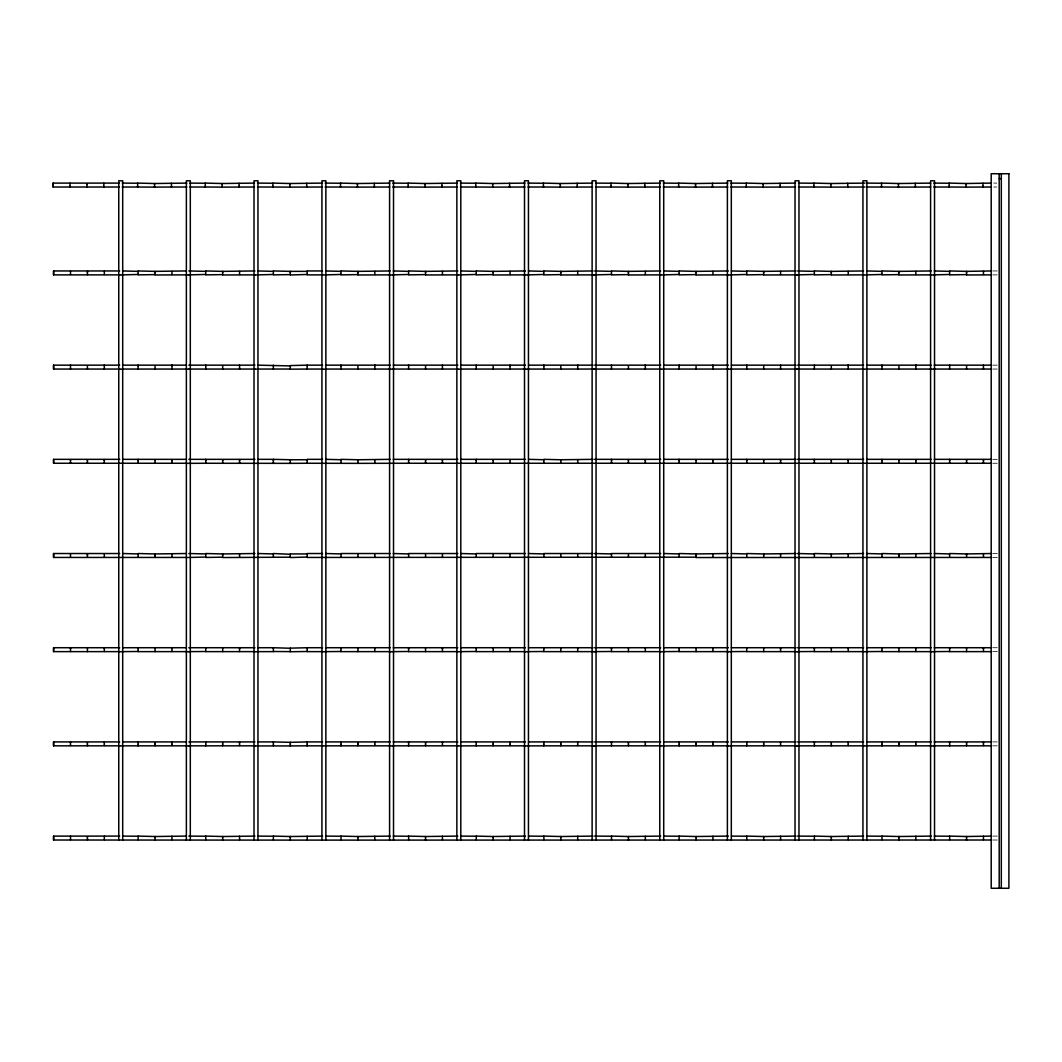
<?xml version="1.0" encoding="UTF-8"?>
<svg xmlns="http://www.w3.org/2000/svg" width="1062" height="1062" viewBox="0 0 1062 1062"><rect width="100%" height="100%" fill="white"/><g stroke="black" fill="none" stroke-linecap="round" stroke-linejoin="round"><path stroke-width="0.75" stroke-dasharray="5 3.75" d="M993.727 183.102L996.806 183.102M993.727 187.018L996.806 187.018M992.678 270.956L997.284 270.956M992.678 274.872L997.284 274.872M992.678 365.155L997.284 365.155M992.678 369.058L997.284 369.058M992.678 459.342L997.284 459.342M992.678 463.258L997.284 463.258M992.678 553.528L997.284 553.528M992.678 557.444L997.284 557.444M992.678 647.727L997.284 647.727M992.678 651.63L997.284 651.63M992.678 741.913L997.284 741.913M992.678 745.829L997.284 745.829M992.678 836.099L997.284 836.099M992.678 840.015L997.284 840.015"/><path stroke-width="1.5" d="M119.196 183.102L53.1 183.102L53.1 185.319L53.113 187.018L119.196 187.018M53.1 184.801L53.1 183.102M119.687 270.956L53.591 270.956L53.578 273.173L53.591 274.872L119.687 274.872M53.578 272.655L53.591 270.956M119.687 553.528L53.591 553.528L53.591 557.444L185.77 557.444M53.578 555.227L53.591 553.528M119.687 459.342L53.591 459.342L53.591 463.258L185.77 463.258M53.578 461.041L53.591 459.342M119.687 365.155L53.591 365.155L53.578 366.855L53.591 369.058L119.687 369.058M119.687 741.913L53.591 741.913L53.578 744.13L53.591 745.829L119.687 745.829M53.578 743.612L53.591 741.913M119.687 647.727L53.591 647.727L53.578 649.426L53.591 651.63L119.687 651.63M119.687 836.099L53.591 836.099L53.591 840.015L290.311 840.108L290.311 839.418M53.578 837.799L53.591 836.232M70.504 460.536C70.49 456.833 70.477 464.957 70.504 462.501M87.429 272.483L87.429 271.368L87.429 274.607M87.429 555.054L87.429 553.939L87.429 557.178M104.315 460.536C104.302 456.753 104.302 465.076 104.315 462.501M185.77 459.342L138.126 459.342L138.126 463.258L138.126 462.501M185.77 270.956L155.052 271.368L155.052 272.934L155.052 274.965L185.77 274.872M185.77 553.528L155.052 553.939L155.065 557.178M171.938 460.536C171.938 456.793 171.925 464.983 171.938 462.501M254.933 459.342L205.749 459.342L205.749 463.258L290.311 463.351L290.311 462.66M254.933 270.956L222.675 271.368L222.675 272.934L222.675 274.965L254.933 274.872M254.933 553.528L222.675 553.939L222.675 557.537L290.311 557.178M239.574 460.536C239.561 456.833 239.547 464.957 239.574 462.501M390.192 270.956L357.934 271.368L357.934 272.934L357.934 274.965L390.192 274.872M457.815 459.342L408.631 459.342L408.631 463.258L991.138 463.258M457.815 270.956L425.557 271.368L425.557 272.934L425.557 274.965L457.815 274.872M442.456 460.536C442.442 456.833 442.429 464.957 442.442 462.501M525.438 459.342L476.254 459.342L476.254 463.258L476.267 462.501M525.438 270.956L493.18 271.368L493.18 272.934L493.18 274.965L525.438 274.872M593.061 270.956L560.816 271.368L560.802 272.934L560.816 274.965L593.061 274.872M660.697 459.342L611.513 459.342L611.513 463.258L611.513 462.501M660.697 270.956L628.438 271.368L628.438 272.934L628.438 274.965L660.697 274.872M645.324 460.536C645.311 456.833 645.311 464.957 645.324 462.501M728.32 459.342L679.136 459.342L679.136 463.258L679.136 462.501M728.32 270.956L696.061 271.368L696.061 272.934L696.061 274.965L728.32 274.872M728.32 553.528L696.061 553.939L696.061 557.537L991.138 557.444M795.942 459.342L746.759 459.342L746.759 463.258L746.772 462.501M795.942 270.956L763.697 271.368L763.684 272.934L763.697 274.965L795.942 274.872M795.942 553.528L763.697 553.939L763.697 557.178M780.583 460.536C780.57 456.833 780.557 464.957 780.583 462.501M863.579 459.342L814.381 459.342L814.381 463.258L814.395 462.501M863.579 270.956L831.32 271.368L831.307 272.934L831.32 274.965L863.579 274.872M863.579 553.528L831.32 553.939L831.32 557.178M848.206 460.536C848.193 456.833 848.18 464.957 848.206 462.501M931.201 459.342L882.018 459.342L882.018 463.258L882.018 462.501M931.201 270.956L898.943 271.368L898.943 272.934L898.943 274.965L931.201 274.872M931.201 553.528L898.943 553.939L898.943 557.178M915.829 460.536C915.829 456.833 915.816 464.957 915.829 462.501M991.138 459.342L949.64 459.342L949.64 463.258L949.64 462.501M991.138 270.956L966.566 271.368L966.566 272.934L966.566 274.965L991.138 274.872M991.138 553.528L966.566 553.939L966.579 557.178M983.465 460.536C983.452 456.833 983.439 464.957 983.465 462.501M70.504 365.899L70.504 365.155L70.504 369.058M70.504 648.47L70.504 647.727L70.504 651.497M70.504 742.67C70.49 740.214 70.49 747.515 70.504 745.073M86.951 184.204C86.938 181.96 86.938 188.678 86.951 186.421M87.429 460.443C87.416 458.16 87.416 464.997 87.429 462.66M87.429 744.82C87.429 748.232 87.416 740.745 87.429 743.015M87.429 837.214C87.416 834.958 87.416 841.675 87.429 839.418M104.315 365.899L104.315 365.155L104.315 369.058M104.315 648.47L104.315 647.727L104.315 651.497M104.315 742.67C104.302 740.214 104.302 747.515 104.315 745.073M185.77 365.155L138.126 365.155L138.113 366.855L138.126 369.058L185.77 369.058M185.77 647.727L138.126 647.727L138.113 649.426L138.126 651.63L185.77 651.63M185.77 741.913L138.126 741.913L138.113 743.612L138.126 745.829L185.77 745.829M155.065 460.443C155.039 458.2 155.039 464.904 155.065 462.66M155.065 744.82C155.052 748.232 155.039 740.745 155.065 743.015M185.77 836.099L155.052 836.511L155.052 840.108L155.065 839.418M171.938 365.899L171.938 365.155L171.938 369.058M171.938 648.47L171.938 647.727L171.938 651.497M171.938 742.67C171.925 740.214 171.925 747.515 171.938 745.073M254.933 365.155L205.749 365.155L205.749 366.855L205.749 369.058L254.933 369.058M254.933 647.727L205.749 647.727L205.749 649.426L205.749 651.63L254.933 651.63M254.933 741.913L205.749 741.913L205.749 743.612L205.749 745.829L254.933 745.829M254.455 183.102L222.197 183.514L222.197 185.08L222.197 187.111L254.455 187.018M222.688 460.443C222.675 458.2 222.675 464.904 222.688 462.66M254.933 836.099L222.675 836.511L222.675 840.108L222.688 839.418M222.688 744.82C222.675 748.232 222.662 740.745 222.688 743.015M239.574 365.899L239.561 365.155L239.561 369.058M239.574 648.47L239.561 647.727L239.561 651.497M239.574 742.67C239.547 740.214 239.547 747.515 239.574 745.073M322.078 183.102L289.82 183.514L289.82 185.08L289.82 187.111L322.078 187.018M290.311 744.82L290.311 745.922L254.017 745.922M322.556 365.155L307.183 365.155L307.183 366.855L307.183 369.058L322.556 369.058M322.556 741.913L307.183 741.913L307.183 743.612L307.183 745.829L322.556 745.829M322.556 647.727L307.183 647.727L307.183 649.426L307.183 651.63L322.556 651.63M390.192 365.155L341.008 365.155L340.995 366.855L341.008 369.058L390.192 369.058M390.192 647.727L341.008 647.727L340.995 649.426L341.008 651.63L390.192 651.63M390.192 741.913L341.008 741.913L340.995 743.612L341.008 745.829L390.192 745.829M389.701 183.102L357.443 183.514L357.443 185.08L357.443 187.111L389.701 187.018M390.192 459.342L357.934 459.753L357.934 463.351L408.631 463.258L408.631 462.501M357.934 744.82C357.934 748.232 357.921 740.745 357.934 743.015M390.192 836.099L357.934 836.511L357.934 840.108L991.138 840.015M374.82 365.899L374.82 365.155L374.82 369.058M374.82 648.47L374.82 647.727L374.82 651.497M374.82 742.67C374.806 740.214 374.806 747.515 374.82 745.073M457.815 365.155L408.631 365.155L408.618 366.855L408.631 369.058L457.815 369.058M457.815 647.727L408.631 647.727L408.618 649.426L408.631 651.63L457.815 651.63M457.815 741.913L408.631 741.913L408.618 743.612L408.631 745.829L457.815 745.829M457.324 183.102L425.079 183.514L425.065 185.08L425.079 187.111L457.324 187.018M425.57 460.443C425.557 458.2 425.543 464.904 425.57 462.66M425.57 743.015C425.543 740.745 425.557 748.232 425.57 744.82M457.815 836.099L425.557 836.511L425.557 840.108L425.57 839.418M442.442 365.899L442.442 365.155L442.442 369.058M442.442 648.47L442.442 647.727L442.442 651.497M442.442 742.67C442.429 740.214 442.429 747.515 442.442 745.073M525.438 365.155L476.254 365.155L476.254 366.855L476.254 369.058L525.438 369.058M525.438 647.727L476.254 647.727L476.254 649.426L476.254 651.63L525.438 651.63M525.438 741.913L476.254 741.913L476.254 743.612L476.254 745.829L525.438 745.829M524.96 183.102L492.702 183.514L492.702 185.08L492.702 187.111L524.96 187.018M493.193 460.443C493.18 458.2 493.18 464.904 493.193 462.66M493.193 744.82C493.18 748.232 493.166 740.745 493.193 743.015M525.438 836.099L493.18 836.511L493.18 840.108L493.193 839.418M510.079 365.899L510.065 365.155L510.065 369.058M510.079 742.67C510.052 740.214 510.052 747.515 510.079 745.073M510.079 648.47L510.065 647.727L510.079 651.497M593.061 365.155L543.877 365.155L543.877 366.855L543.877 369.058L593.061 369.058M593.061 647.727L543.877 647.727L543.877 649.426L543.877 651.63L593.061 651.63M593.061 741.913L543.877 741.913L543.877 743.612L543.877 745.829L593.061 745.829M592.583 183.102L560.324 183.514L560.324 185.08L560.324 187.111L592.583 187.018M593.061 459.342L560.816 459.753L560.816 463.351L560.816 462.66M560.816 744.82C560.802 748.232 560.802 740.745 560.816 743.015M593.061 836.099L560.816 836.511L560.816 840.108L560.816 839.418M577.701 365.899L577.701 365.155L577.701 369.058M577.701 648.47L577.701 647.727L577.701 651.497M577.701 742.67C577.688 740.214 577.688 747.515 577.701 745.073M660.697 365.155L611.513 365.155L611.5 366.855L611.513 369.058L660.697 369.058M660.697 647.727L611.513 647.727L611.5 649.426L611.513 651.63L660.697 651.63M660.697 741.913L611.513 741.913L611.5 743.612L611.513 745.829L660.697 745.829M660.206 183.102L627.961 183.514L627.947 185.08L627.961 187.111L660.206 187.018M628.438 460.443C628.425 458.2 628.425 464.904 628.438 462.66M628.438 743.015C628.425 740.745 628.438 748.232 628.452 744.82M660.697 836.099L628.438 836.511L628.438 840.108L628.438 839.418M645.324 365.899L645.324 365.155L645.324 369.058M645.324 648.47L645.324 647.727L645.324 651.497M645.324 742.67C645.311 740.214 645.311 747.515 645.324 745.073M728.32 365.155L679.136 365.155L679.122 366.855L679.136 369.058L728.32 369.058M728.32 647.727L679.136 647.727L679.122 649.426L679.136 651.63L728.32 651.63M728.32 741.913L679.136 741.913L679.122 743.612L679.136 745.829L728.32 745.829M727.828 183.102L695.583 183.514L695.57 185.08L695.583 187.111L727.828 187.018M696.075 460.443C696.061 458.2 696.061 464.904 696.075 462.66M696.075 744.82C696.061 748.232 696.048 740.745 696.075 743.015M728.32 836.099L696.061 836.511L696.061 840.108L696.075 839.418M795.942 365.155L746.759 365.155L746.759 366.855L746.759 369.058L795.942 369.058M795.942 647.727L746.759 647.727L746.759 649.426L746.759 651.63L795.942 651.63M795.942 741.913L746.759 741.913L746.759 743.612L746.759 745.829L795.942 745.829M795.465 183.102L763.206 183.514L763.206 185.08L763.206 187.111L795.465 187.018M763.697 460.443C763.684 458.2 763.684 464.904 763.697 462.66M763.697 744.82C763.684 748.232 763.684 740.745 763.697 743.015M795.942 836.099L763.697 836.511L763.697 840.108L763.697 839.418M780.583 365.899L780.57 365.155L780.57 369.058M780.583 648.47L780.57 647.727L780.583 651.497M780.583 742.67C780.57 740.214 780.557 747.515 780.583 745.073M863.579 365.155L814.381 365.155L814.381 366.855L814.381 369.058L863.579 369.058M863.579 647.727L814.381 647.727L814.381 649.426L814.381 651.63L863.579 651.63M863.579 741.913L814.381 741.913L814.381 743.612L814.381 745.829L863.579 745.829M864.627 183.102L830.829 183.514L830.829 185.08L830.829 187.111L864.627 187.018M831.32 460.443C831.307 458.2 831.307 464.904 831.32 462.66M831.32 744.82C831.32 748.232 831.307 740.745 831.32 743.015M863.579 836.099L831.32 836.511L831.32 840.108L831.32 839.418M848.206 365.899L848.206 365.155L848.206 369.058M848.206 648.47L848.206 647.727L848.206 651.497M848.206 742.67C848.193 740.214 848.193 747.515 848.206 745.073M931.201 365.155L882.018 365.155L882.004 366.855L882.018 369.058L931.201 369.058M931.201 647.727L882.018 647.727L882.004 649.426L882.018 651.63L931.201 651.63M931.201 741.913L882.018 741.913L882.004 743.612L882.018 745.829L931.201 745.829M930.71 183.102L898.465 183.514L898.452 185.08L898.465 187.111L930.71 187.018M898.956 460.443C898.93 458.2 898.93 464.904 898.956 462.66M898.956 744.82C898.943 748.232 898.93 740.745 898.956 743.015M931.201 836.099L898.943 836.511L898.943 840.108L898.956 839.418M915.829 365.899L915.829 365.155L915.829 369.058M915.829 742.67C915.816 740.214 915.816 747.515 915.829 745.073M915.829 648.47L915.829 647.727L915.829 651.497M991.138 365.155L949.64 365.155L949.64 366.855L949.64 369.058L991.138 369.058M991.138 647.727L949.64 647.727L949.64 649.426L949.64 651.63L991.138 651.63M991.138 741.913L949.64 741.913L949.64 743.612L949.64 745.829L991.138 745.829M990.66 183.102L966.088 183.514L966.075 185.08L966.088 187.111L990.66 187.018M966.579 460.443C966.566 458.2 966.566 464.904 966.579 462.66M966.579 744.82C966.566 748.232 966.553 740.745 966.579 743.015M991.138 836.099L966.566 836.511L966.566 840.108L966.579 839.418M983.465 365.899L983.452 365.155L983.452 369.058M983.465 648.47L983.452 647.727L983.452 651.497M983.465 742.67C983.439 740.214 983.439 747.515 983.465 745.073M70.012 186.262L70.012 187.018L70.012 183.235M70.504 271.354L70.504 274.474M70.504 553.926L70.504 557.046M87.429 365.925L87.429 369.032M103.837 186.262L103.824 187.018L103.824 183.235M104.315 271.354L104.315 274.474M104.315 553.926L104.315 557.046M137.648 186.262L137.635 187.018L122.263 187.018M155.065 272.483L155.052 271.368L138.126 270.956L138.126 274.872L155.065 274.607M155.065 555.054L155.052 553.939L138.126 553.528L138.126 557.046M138.126 745.073L138.126 745.829L122.754 745.829M154.574 186.421L154.574 187.111L137.635 187.018L137.635 183.102L154.574 183.514L154.574 184.204M155.065 365.925L155.052 369.032M171.46 183.235L171.46 187.018L154.574 187.111L154.574 183.514L186.819 183.102M171.938 271.354L171.938 274.474M171.938 553.926L171.938 557.046M222.197 184.204L222.197 183.514L205.271 183.102L205.271 187.018L189.899 187.018M222.688 272.483L222.688 271.368L205.749 270.956L205.749 274.872L222.688 274.607M205.762 462.501L205.749 463.258L186.368 463.351M222.688 555.054L222.688 553.939L205.749 553.528L205.749 557.444L222.688 557.178M205.762 745.073L205.749 745.829L188.837 745.829M222.197 186.421L222.197 187.111L205.271 187.018L205.258 186.262M222.688 365.925L222.688 369.032M239.083 186.262L239.083 187.018L239.083 183.235M239.574 271.354L239.574 274.474M239.574 553.926L239.574 557.046M289.833 184.204L289.82 183.514L272.894 183.102L272.894 187.018L257.522 187.018M290.311 272.483L290.311 271.368L273.372 270.956L273.372 274.872L290.311 274.607M273.385 462.501L273.372 463.258L273.372 459.342L290.311 459.753L290.311 460.443M290.311 554.298L273.372 553.528L273.385 557.046M273.385 745.073L273.372 745.829L273.372 741.913L290.311 742.325L290.311 743.015M289.833 186.421L289.82 187.111L272.894 187.018L272.881 186.262M306.706 186.262L306.706 187.018L306.706 183.235M322.556 270.956L307.183 270.956L307.183 272.655L307.183 274.872L322.556 274.872M322.556 459.342L307.183 459.342L307.183 463.258L357.934 463.351L357.934 462.66M307.197 462.501L307.197 463.258L290.311 463.351L290.311 459.753L307.197 459.727M322.556 553.528L307.183 553.528L307.183 557.444L696.075 557.178M307.197 745.073L307.197 745.829L290.311 745.922L290.311 742.325L307.197 741.913L307.197 742.67M357.456 184.204L357.456 183.514L340.517 183.102L340.517 187.018L325.145 187.018M357.934 272.483L357.934 271.368L341.008 270.956L341.008 274.872L357.934 274.607M341.008 462.501L341.008 463.258L341.008 459.342L357.934 459.753L357.934 460.443M390.192 553.528L341.008 553.528L341.008 557.046M341.008 745.073L341.008 745.829L325.636 745.829M357.456 186.421L357.456 187.111L340.517 187.018L340.517 186.262M357.934 365.925L357.934 369.032M357.934 554.298L357.934 557.178M357.934 839.418L357.934 840.108L290.311 840.108L290.311 836.511L322.556 836.099M374.342 186.262L374.328 187.018L374.328 183.235M374.82 271.354L374.82 274.474M374.82 462.501L374.82 463.258L374.82 459.727M374.82 553.926L374.82 557.046M425.079 184.204L425.079 183.514L408.14 183.102L408.14 187.018L392.781 187.018M425.57 272.483L425.557 271.368L408.631 270.956L408.631 274.872L425.57 274.607M457.815 553.528L408.631 553.528L408.631 557.046M408.631 745.073L408.631 745.829L393.259 745.829M425.079 186.421L425.079 187.111L408.14 187.018L408.14 186.262M425.57 365.925L425.557 369.032M425.57 554.298L425.57 557.178M441.965 186.262L441.965 187.018L441.965 183.235M442.442 271.354L442.442 274.474M442.442 553.926L442.442 557.046M492.702 184.204L492.702 183.514L475.776 183.102L475.776 187.018L460.404 187.018M493.193 272.483L493.193 271.368L476.254 270.956L476.254 274.872L493.193 274.607M525.438 553.528L476.254 553.528L476.267 557.046M476.267 745.073L476.254 745.829L456.859 745.922M492.702 186.421L492.702 187.111L475.776 187.018L475.763 186.262M493.193 365.925L493.193 369.032M493.193 554.298L493.193 557.178M509.587 186.262L509.587 187.018L509.587 183.235M510.079 271.354L510.079 274.474M510.079 462.501L510.065 463.258L510.079 459.727M510.079 553.926L510.079 557.046M560.338 184.204L560.324 183.514L543.399 183.102L543.399 187.018L528.026 187.018M560.816 272.483L560.816 271.368L543.877 270.956L543.877 274.872L560.816 274.607M543.89 462.501L543.89 463.258L543.877 459.342L560.816 459.753L560.816 460.443M593.061 553.528L543.877 553.528L543.89 557.046M543.89 745.073L543.89 745.829L524.509 745.922M560.338 186.421L560.324 187.111L543.399 187.018L543.399 186.262M560.816 365.925L560.816 369.032M560.816 554.298L560.816 557.178M577.224 186.262L577.21 187.018L577.21 183.235M577.701 271.354L577.701 274.474M577.701 462.501L577.701 463.258L577.701 459.727M577.701 553.926L577.701 557.046M627.961 184.204L627.961 183.514L611.022 183.102L611.022 187.018L595.649 187.018M628.452 272.483L628.438 271.368L611.513 270.956L611.513 274.872L628.438 274.607M660.697 553.528L611.513 553.528L611.513 557.046M611.513 745.073L611.513 745.829L594.601 745.829M627.961 186.421L627.961 187.111L611.022 187.018L611.022 186.262M628.438 365.925L628.438 369.032M628.438 554.298L628.438 557.178M644.846 186.262L644.833 187.018L644.846 183.235M645.324 271.354L645.324 274.474M645.324 553.926L645.324 557.046M695.583 184.204L695.583 183.514L678.645 183.102L678.658 187.018L663.285 187.018M696.075 272.483L696.061 271.368L679.136 270.956L679.136 274.872L696.075 274.607M696.075 555.054L696.061 553.939L679.136 553.528L679.136 557.046M679.136 745.073L679.136 745.829L659.767 745.922M695.583 186.421L695.583 187.111L678.645 187.018L678.645 186.262M696.075 365.925L696.075 369.032M712.469 186.262L712.469 187.018L712.469 183.235M712.96 462.501C712.934 464.957 712.947 456.833 712.96 460.536M712.96 745.073C712.934 747.515 712.934 740.214 712.96 742.67M763.22 184.204L763.206 183.514L746.281 183.102L746.281 187.018L730.908 187.018M763.697 272.483L763.697 271.368L746.759 270.956L746.759 274.872L763.697 274.607M763.697 555.054L763.697 553.939L746.759 553.528L746.772 557.046M746.772 745.073L746.759 745.829L731.386 745.829M763.22 186.421L763.206 187.111L746.281 187.018L746.267 186.262M763.697 365.925L763.697 369.032M780.092 186.262L780.092 187.018L780.092 183.235M780.583 271.354L780.583 274.474M780.583 553.926L780.583 557.046M830.842 184.204L830.829 183.514L813.904 183.102L813.904 187.018L798.531 187.018M831.32 272.483L831.32 271.368L814.381 270.956L814.381 274.872L831.32 274.607M831.32 555.054L831.32 553.939L814.381 553.528L814.395 557.046M814.395 745.073L814.395 745.829L797.482 745.829M830.842 186.421L830.829 187.111L813.904 187.018L813.904 186.262M831.32 365.925L831.32 369.032M847.728 186.262L847.715 187.018L847.715 183.235M848.206 271.354L848.206 274.474M848.206 553.926L848.206 557.046M898.465 184.204L898.465 183.514L881.526 183.102L881.526 187.018L866.154 187.018M898.956 272.483L898.943 271.368L882.018 270.956L882.018 274.872L898.943 274.607M898.956 555.054L898.943 553.939L882.018 553.528L882.018 557.046M882.018 745.073L882.018 745.829L866.645 745.829M898.465 186.421L898.465 187.111L881.526 187.018L881.526 186.262M898.943 365.925L898.943 369.032M915.351 186.262L915.338 187.018L915.351 183.235M915.829 271.354L915.829 274.474M915.829 553.926L915.829 557.046M966.088 184.204L966.088 183.514L949.149 183.102L949.162 187.018L933.79 187.018M966.579 272.483L966.566 271.368L949.64 270.956L949.64 274.872L966.579 274.607M966.579 555.054L966.566 553.939L949.64 553.528L949.64 557.046M949.64 745.073L949.64 745.829L934.268 745.829M966.088 186.421L966.088 187.111L949.149 187.018L949.149 186.262M966.579 365.925L966.579 369.032M982.974 186.262L982.974 187.018L982.974 183.235M983.465 271.354L983.465 274.474M983.465 553.926L983.465 557.046M70.504 839.617L70.504 836.232M87.429 648.258L87.429 651.617M104.315 839.617L104.315 836.232M138.126 274.474L122.754 274.872M138.126 839.617L138.126 836.099L155.052 836.511L155.065 837.214M155.052 648.258L155.052 651.617M171.938 839.617L171.938 836.232M205.749 274.474L188.837 274.872M205.749 557.046L186.368 557.537M222.688 837.214L222.688 836.511L205.749 836.099L205.749 839.617M222.688 648.258L222.688 651.617M239.574 839.617L239.561 836.232M273.385 274.474L258.013 274.872M273.385 839.617L273.372 836.099L290.311 836.511L290.311 837.214M307.197 274.474L290.311 274.965L290.311 271.368L307.197 271.354M307.197 557.046L290.311 557.537L290.311 553.939L307.197 553.926M307.197 839.617L307.197 836.232M341.008 274.474L325.636 274.872M341.008 839.617L341.008 836.099L357.934 836.511L357.934 837.214M357.934 648.258L357.934 651.617M374.82 839.617L374.82 836.232M408.631 274.474L393.259 274.872M425.57 837.214L425.557 836.511L408.631 836.099L408.631 839.617M425.557 648.258L425.557 651.617M442.442 839.617L442.442 836.232M476.267 274.474L460.881 274.872M476.267 839.617L476.254 836.099L493.193 836.511L493.193 837.214M493.193 648.258L493.193 651.617M510.079 839.617L510.079 836.232M543.89 274.474L528.518 274.872M543.89 839.617L543.877 836.099L560.816 836.511L560.816 837.214M560.816 648.258L560.816 651.617M577.701 839.617L577.701 836.232M611.513 274.474L594.601 274.872M611.513 839.617L611.513 836.099L628.438 836.511L628.438 837.214M628.438 648.258L628.438 651.617M645.324 839.617L645.324 836.232M679.136 274.474L663.763 274.872M679.136 839.617L679.136 836.099L696.061 836.511L696.075 837.214M696.075 648.258L696.075 651.617M712.947 274.474L712.947 271.354M712.947 557.046L712.947 553.926M712.947 839.617L712.947 836.232M746.772 274.474L731.386 274.872M746.772 839.617L746.759 836.099L763.697 836.511L763.697 837.214M763.697 648.258L763.697 651.617M780.583 836.232L780.583 839.617M814.395 274.474L797.482 274.872M814.395 839.617L814.381 836.099L831.32 836.511L831.32 837.214M831.32 648.258L831.32 651.617M848.206 839.617L848.206 836.232M882.018 274.474L866.645 274.872M882.018 839.617L882.018 836.099L898.943 836.511L898.956 837.214M898.943 648.258L898.943 651.617M915.829 839.617L915.829 836.232M949.64 274.474L934.268 274.872M949.64 839.617L949.64 836.099L966.566 836.511L966.579 837.214M966.579 648.258L966.579 651.617M983.452 836.232L983.465 839.617M53.591 274.872L53.578 273.173M53.591 557.444L53.578 555.745M138.126 651.497L122.754 651.63M205.749 651.497L188.837 651.63M290.311 648.258L273.372 647.727L273.372 651.63L258.013 651.63M290.311 369.032L258.013 369.058M290.311 651.617L273.372 651.497M307.197 651.497L290.311 651.736L290.298 649.692L290.311 648.139L307.197 647.727L307.197 648.47M341.008 651.497L325.636 651.63M408.631 651.497L393.259 651.63M476.254 651.497L460.881 651.63M543.89 651.497L528.518 651.63M611.513 651.497L594.601 651.63M679.136 651.497L663.763 651.63M712.947 651.497L712.947 647.727L712.96 648.47M746.759 651.497L731.386 651.63M814.395 651.497L797.482 651.63M882.018 651.497L866.645 651.63M949.64 651.497L934.268 651.63M307.197 369.058L290.311 369.164L290.298 366.669L290.311 365.567L307.197 365.155L307.197 365.899M999.196 178.642L1001.307 178.642M122.263 183.102L137.648 183.235M189.899 183.102L205.271 183.235M257.522 183.102L272.894 183.235M325.145 183.102L340.517 183.235M392.781 183.102L408.153 183.235M460.404 183.102L475.776 183.235M528.026 183.102L543.399 183.235M595.649 183.102L611.022 183.235M663.285 183.102L678.658 183.235M730.908 183.102L746.281 183.235M798.531 183.102L813.904 183.235M866.154 183.102L881.526 183.235M933.79 183.102L949.162 183.235M186.819 187.018L171.447 187.018L171.447 186.262M122.754 270.956L138.126 271.354M188.837 270.956L205.749 271.354M258.013 270.956L273.385 271.354M325.636 270.956L341.008 271.354M393.259 270.956L408.631 271.354M460.881 270.956L476.267 271.354M528.518 270.956L543.89 271.354M594.601 270.956L611.513 271.354M663.763 270.956L679.136 271.354M731.386 270.956L746.772 271.354M797.482 270.956L814.395 271.354M866.645 270.956L882.018 271.354M934.268 270.956L949.64 271.354M118.758 274.965L122.701 274.965M186.368 274.965L190.31 274.965M254.017 274.965L257.96 274.965M321.932 274.965L325.875 274.965M389.581 274.965L393.524 274.965M456.859 274.965L460.802 274.965M524.509 274.965L528.451 274.965M592.118 274.965L596.061 274.965M659.767 274.965L663.71 274.965M727.377 274.965L731.32 274.965M795.026 274.965L798.969 274.965M862.941 274.965L866.884 274.965M930.591 274.965L934.533 274.965M122.754 365.155L138.126 365.155L138.126 365.899M188.837 365.155L205.749 365.155L205.762 365.899M258.013 365.155L290.311 365.925M325.636 365.155L341.008 365.155L341.008 365.899M393.259 365.155L408.631 365.155L408.631 365.899M460.881 365.155L476.254 365.155L476.267 365.899M528.518 365.155L543.89 365.155L543.89 365.899M594.601 365.155L611.513 365.155L611.513 365.899M663.763 365.155L679.136 365.155L679.136 365.899M731.386 365.155L746.759 365.155L746.772 365.899M797.482 365.155L814.395 365.155L814.395 365.899M866.645 365.155L882.018 365.155L882.018 365.899M934.268 365.155L949.64 365.155L949.64 365.899M122.754 369.058L138.126 369.058M188.837 369.058L205.749 369.058M325.636 369.058L341.008 369.058M393.259 369.058L408.631 369.058M460.881 369.058L476.254 369.058M528.518 369.058L543.89 369.058M594.601 369.058L611.513 369.058M663.763 369.058L679.136 369.058M731.386 369.058L746.759 369.058M797.482 369.058L814.395 369.058M866.645 369.058L882.018 369.058M934.268 369.058L949.64 369.058M118.758 369.164L122.701 369.164M186.368 369.164L190.31 369.164M254.017 369.164L257.96 369.164M321.932 369.164L325.875 369.164M389.581 369.164L393.524 369.164M456.859 369.164L460.802 369.164M524.509 369.164L528.451 369.164M592.118 369.164L596.061 369.164M659.767 369.164L663.71 369.164M727.377 369.164L731.32 369.164M795.026 369.164L798.969 369.164M862.941 369.164L866.884 369.164M930.591 369.164L934.533 369.164M122.754 459.342L138.126 459.342L138.126 460.536M188.837 459.342L205.749 459.342L205.762 460.536M258.013 459.342L273.372 459.342L273.385 460.536M325.636 459.342L341.008 459.727M393.259 459.342L408.631 459.342L408.631 460.536M460.881 459.342L476.254 459.342L476.267 460.536M528.518 459.342L543.89 459.727M594.601 459.342L611.513 459.342L611.513 460.536M663.763 459.342L679.136 459.342L679.136 460.536M731.386 459.342L746.759 459.342L746.772 460.536M797.482 459.342L814.395 459.342L814.395 460.536M866.645 459.342L882.018 459.342L882.018 460.536M934.268 459.342L949.64 459.342L949.654 460.536M122.754 553.528L138.126 553.926M188.837 553.528L205.749 553.926M258.013 553.528L273.385 553.926M325.636 553.528L341.008 553.926M393.259 553.528L408.631 553.926M460.881 553.528L476.267 553.926M528.518 553.528L543.89 553.926M594.601 553.528L611.513 553.926M663.763 553.528L679.136 553.926M731.386 553.528L746.772 553.926M797.482 553.528L814.395 553.926M866.645 553.528L882.018 553.926M934.268 553.528L949.64 553.926M122.754 647.727L138.126 647.727L138.126 648.47M188.837 647.727L205.749 647.727L205.762 648.47M258.013 647.727L273.372 647.727L273.385 648.47M325.636 647.727L341.008 647.727L341.008 648.47M393.259 647.727L408.631 647.727L408.631 648.47M460.881 647.727L476.254 647.727L476.267 648.47M528.518 647.727L543.89 647.727L543.89 648.47M594.601 647.727L611.513 647.727L611.513 648.47M663.763 647.727L679.136 647.727L679.136 648.47M731.386 647.727L746.759 647.727L746.772 648.47M797.482 647.727L814.395 647.727L814.395 648.47M866.645 647.727L882.018 647.727L882.018 648.47M934.268 647.727L949.64 647.727L949.64 648.47M118.758 651.736L122.701 651.736M186.368 651.736L190.31 651.736M254.017 651.736L257.96 651.736M321.932 651.736L325.875 651.736M389.581 651.736L393.524 651.736M456.859 651.736L460.802 651.736M524.509 651.736L528.451 651.736M592.118 651.736L596.061 651.736M659.767 651.736L663.71 651.736M727.377 651.736L731.32 651.736M795.026 651.736L798.969 651.736M862.941 651.736L866.884 651.736M930.591 651.736L934.533 651.736M122.754 741.913L138.126 741.913L138.126 742.67M188.837 741.913L205.749 741.913L205.762 742.67M258.013 741.913L273.372 741.913L273.385 742.67M325.636 741.913L341.008 741.913L341.008 742.67M393.259 741.913L408.631 741.913L408.631 742.67M460.881 741.913L476.254 741.913L476.267 742.67M528.518 741.913L543.89 741.913L543.89 742.67M594.601 741.913L611.513 741.913L611.513 742.67M663.763 741.913L679.136 741.913L679.136 742.67M731.386 741.913L746.759 741.913L746.772 742.67M797.482 741.913L814.395 741.913L814.395 742.67M866.645 741.913L882.018 741.913L882.018 742.67M934.268 741.913L949.64 741.913L949.64 742.67M118.758 745.922L122.701 745.922M186.368 745.922L190.31 745.922M321.932 745.922L325.875 745.922M389.581 745.922L393.524 745.922M592.118 745.922L596.061 745.922M727.377 745.922L731.32 745.922M795.026 745.922L798.969 745.922M862.941 745.922L866.884 745.922M930.591 745.922L934.533 745.922M122.754 836.099L138.126 836.232M188.837 836.099L205.749 836.232M258.013 836.099L273.385 836.232M325.636 836.099L341.008 836.232M393.259 836.099L408.631 836.232M460.881 836.099L476.254 836.232M528.518 836.099L543.89 836.232M594.601 836.099L611.513 836.232M663.763 836.099L679.136 836.232M731.386 836.099L746.759 836.232M797.482 836.099L814.395 836.232M866.645 836.099L882.018 836.232M934.268 836.099L949.64 836.232M712.947 369.058L712.947 365.155L712.96 365.899M273.372 369.058L273.372 365.155L273.385 365.899M53.1 187.018L53.1 185.319M53.591 365.155L53.604 366.855M53.591 369.058L53.578 367.359M53.591 463.258L53.578 461.558M53.591 647.727L53.604 649.426M53.591 651.63L53.578 649.931M53.591 745.829L53.578 744.13M53.591 840.015L53.578 838.316M1001.307 173.73L1001.307 888.27M999.196 173.73L999.196 888.27M934.533 840.108L934.533 180.779L930.591 180.779L930.591 840.108M866.884 840.108L866.884 180.779L862.941 180.779L862.941 840.108M798.969 840.108L798.969 180.779L795.026 180.779L795.026 840.108M731.32 840.108L731.32 180.779L727.377 180.779L727.377 840.108M663.71 840.108L663.71 180.779L659.767 180.779L659.767 840.108M596.061 840.108L596.061 180.779L592.118 180.779L592.118 840.108M528.451 840.108L528.451 180.779L524.509 180.779L524.509 840.108M460.802 840.108L460.802 180.779L456.859 180.779L456.859 840.108M393.524 840.108L393.524 180.779L389.581 180.779L389.581 840.108M325.875 840.108L325.875 180.779L321.932 180.779L321.932 840.108M257.96 840.108L257.96 180.779L254.017 180.779L254.017 840.108M190.31 840.108L190.31 180.779L186.368 180.779L186.368 840.108M122.701 840.108L122.701 180.779L118.758 180.779L118.758 840.108M1008.9 173.73L991.204 173.73L991.204 888.27L1008.9 888.27L1008.9 173.73"/></g></svg>
